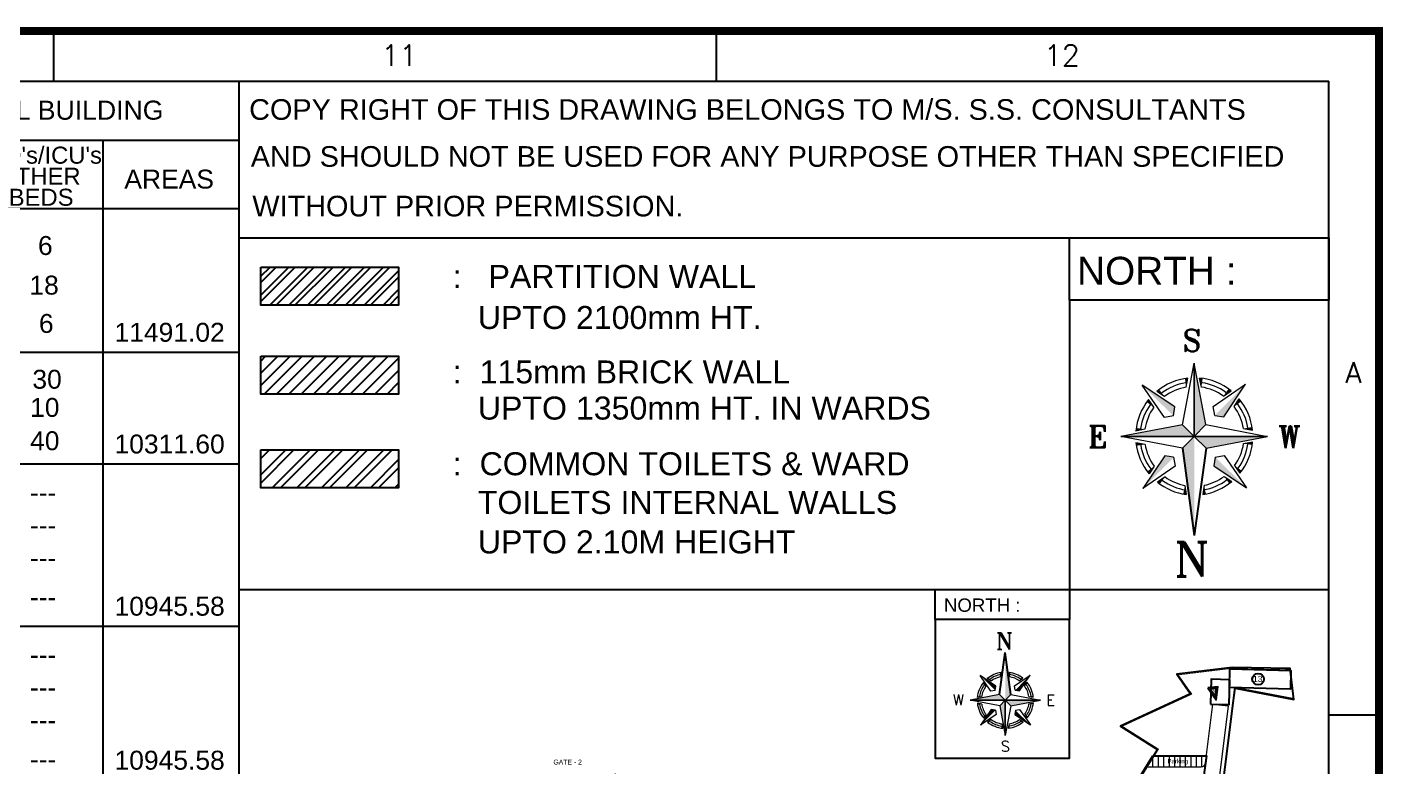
# Model space of a CAD drawing. Extents: x 7897917 to 8423973, y -6487334 to -6173396.
# Drawn here: x 8083119 to 8121168, y -6343182 to -6322426 of the extents above; entities that cross this region are included whole.
import ezdxf
from ezdxf.enums import TextEntityAlignment as Align

# ---------------------------------------------------------------- set-up
doc = ezdxf.new("R2010")
doc.units = 0
doc.header["$LTSCALE"] = 600
doc.header["$MEASUREMENT"] = 0
doc.linetypes.add('DASHED2', pattern=[0.375, 0.25, -0.125])
for name, color, linetype in [('Cal Hat', 8, 'CONTINUOUS'), ('Ele Proje.', 7, 'CONTINUOUS'), ('HATCH', 8, 'CONTINUOUS'), ('Parti Hat', 35, 'CONTINUOUS'), ('TITLE', 7, 'CONTINUOUS'), ('Toi. Wall Hat', 3, 'CONTINUOUS')]:
    doc.layers.add(name, color=color, linetype=linetype)
doc.styles.add('AR', font='arial.ttf')
doc.styles.add('ari', font='arial.ttf')
doc.styles.add('ARIAL', font='arial.ttf')
doc.styles.add('ROMANS', font='romans.shx')
doc.styles.add('RT', font='romant.shx')

# ---------------------------------------------------------------- blocks, each defined once
blk = doc.blocks.new('A$C66962185')
at = {"layer": 'TITLE', "color": 7}
for p, q in [((302.474, -140930.66), (302.474, -140928.365)), ((332.737, -140930.66), (332.737, -140928.365)), ((363, -140959.61), (360.704, -140959.61))]:
    blk.add_line(p, q, dxfattribs=at)
at = {"layer": 'TITLE'}
for p in [(2.142, -140930.66), (360.704, -141176.034)]:
    blk.add_line(p, (360.704, -140930.66), dxfattribs=at)
at = {"layer": 'TITLE', "color": 7, "const_width": 0.355}
blk.add_lwpolyline([(363, -140928.365), (363, -141178.329), (0, -141178.329), (0, -140928.365)], close=True, dxfattribs=at)
at = {"layer": 'TITLE', "color": 7, "style": 'ROMANS'}
for s, height, p in [('11', 0.9515, (318.251, -140929.478)), ('12', 0.9515, (348.514, -140929.478)), ('A', 0.952, (361.828, -140943.963))]:
    blk.add_text(s, height=height, dxfattribs=at).set_placement(p, align=Align.MIDDLE)
blk = doc.blocks.new('A$C67844AE1')
at = {"layer": 'TITLE', "color": 8, "lineweight": 0}
for p, q in [((-1828, -181, 6), (-2592, -6299, 6)), ((-2452, -1766, 6), (-2248, -134, 6)), ((-2248, -134, 6), (-1828, -181, 6)), ((-4257, -2131, 6), (-4097, -1872, 6)), ((-4097, -1872, 6), (-2572, -1872, 6)), ((-2428, -1571, 6), (-3911, -1571, 6)), ((-2428, -1571, 6), (-3911, -1571, 6))]:
    blk.add_line(p, q, dxfattribs=at)
at = {"layer": 'TITLE', "color": 8, "lineweight": 0, "extrusion": (7.26699e-09, 0.01286, 0.999917)}
for p, q in [((-3911, -1872, 10), (-3911, -1570, 6)), ((-3760, -1872, 6), (-3760, -1570, 2)), ((-3609, -1872, 6), (-3609, -1570, 2)), ((-3457, -1872, 6), (-3457, -1570, 2)), ((-3306, -1872, 6), (-3306, -1570, 2)), ((-3155, -1872, 6), (-3155, -1570, 2)), ((-3004, -1872, 6), (-3004, -1570, 2)), ((-2853, -1872, 6), (-2853, -1570, 2)), ((-2702, -1872, 6), (-2702, -1570, 2)), ((-2551, -1870, 6), (-2551, -1570, 2))]:
    blk.add_line(p, q, dxfattribs=at)
at = {"layer": 'TITLE', "color": 10, "const_width": 13.9}
for points in [[(-2043, -2995), (-1682, -96), (-1631, 311), (0, 0), (-99, 852), (-1711, 885), (-3249, 698), (-2868, 153), (-4812, -743), (-3788, -1388), (-4568, -2652)], [(-2070, -2992), (-1709, -92), (-1654, 343), (-31, 34), (-123, 825), (-1710, 858), (-3200, 676), (-2827, 142), (-4755, -747), (-3751, -1380), (-4545, -2667)]]:
    blk.add_lwpolyline(points, dxfattribs=at)
at = {"layer": 'TITLE', "color": 10}
blk.add_lwpolyline([(-2043, -2995), (-1682, -96), (-1631, 311), (0, 0), (-99, 852), (-1711, 885), (-3249, 698), (-2868, 153), (-4812, -743), (-3788, -1388), (-4568, -2652)], dxfattribs=at)
at = {"layer": 'TITLE', "color": 8, "linetype": 'DASHED2', "lineweight": 0, "ltscale": 6, "const_width": 15.1, "elevation": 6, "flags": 128}
blk.add_lwpolyline([(-2004, -7493), (-2222, -4307), (-2175, -3938), (-1643, 323), (-32, 25), (-85, 841), (-1707, 882), (-3265, 690), (-2836, 167), (-4833, -751), (-3799, -1390), (-5143, -3563), (-6085, -4451), (-6650, -5438), (-9382, -5113, 0.243248), (-10378, -5545), (-11867, -5545, 0.166319), (-12338, -5051), (-18845, -2062), (-19041, -2458), (-19481, -2223), (-21509, -5575), (-24942, -3314), (-24624, -9224), (-22946, -9140), (-23514, -12602), (-28454, -12602), (-28454, -16217), (-26958, -16299), (-26950, -16422), (-26111, -16503), (-26288, -19309), (-26449, -20494), (-25847, -25817), (-24849, -25610), (-23343, -24528), (-20742, -22960), (-17631, -22415), (-17310, -20933), (-17441, -20077), (-17018, -18600), (-13198, -17982), (-13198, -17982), (-13198, -17982), (-13198, -17982), (-4912, -18134), (-4912, -18134), (-4912, -18134), (-4912, -18134), (-4912, -18134), (-4912, -18134), (-4912, -18134), (-4912, -18134), (-4912, -18134), (-3079, -17381), (-3382, -16842), (-2832, -15708), (-2188, -14381), (-2077, -13895), (-1842, -10425)], format="xyb", close=True, dxfattribs=at)
at = {"layer": 'TITLE', "color": 8, "ltscale": 5, "elevation": 6}
for points in [[(-1774, 845), (-81, 803), (-94, 285), (-1787, 327)], [(-2317, -133), (-1799, -145), (-1781, 545), (-2300, 558)]]:
    blk.add_lwpolyline(points, close=True, dxfattribs=at)
at = {"layer": 'TITLE', "color": 8}
for points in [[(-2391, 315), (-2159, -15), (-2114, 349)], [(-2337, 291), (-2180, 66), (-2148, 314)]]:
    blk.add_lwpolyline(points, close=True, dxfattribs=at)
at = {"layer": 'TITLE', "color": 8, "const_width": 13.9}
for points in [[(-2289, 270), (-2198, 140), (-2180, 283)], [(-2235, 246), (-2218, 221), (-2215, 248)]]:
    blk.add_lwpolyline(points, close=True, dxfattribs=at)
at = {"layer": 'TITLE', "color": 8, "elevation": 6}
blk.add_lwpolyline([(-3911, -1571), (-2428, -1571), (-2982, -5575), (-6650, -5575), (-6650, -5438), (-6085, -4451), (-5143, -3563), (-3911, -1571)], dxfattribs=at)
at = {"layer": 'TITLE', "color": 8, "lineweight": 0, "elevation": 6}
blk.add_lwpolyline([(-4097, -1872), (-3911, -1872), (-3911, -1570), (-4097, -1872)], dxfattribs=at)
at = {"layer": 'TITLE', "color": 8}
blk.add_circle((-993, 560), 161, dxfattribs=at)
at = {"layer": 'TITLE', "color": 8, "lineweight": 0}
blk.add_arc((-2572, -1751, 6), 121, 270.021, 352.875, dxfattribs=at)
at = {"layer": 'TITLE', "color": 8, "style": 'ari'}
blk.add_text('13', height=170.1, dxfattribs=at).set_placement((-1136, 481))
at = {"layer": 'TITLE', "color": 8, "lineweight": 50, "style": 'ARIAL'}
blk.add_text('GATE - 2', height=136, dxfattribs=at).set_placement((-20160, -1742, 17), align=Align.MIDDLE_CENTER)
at = {"layer": 'TITLE', "color": 8, "linetype": 'Continuous', "style": 'AR'}
blk.add_text('Parking', height=120.9, dxfattribs=at).set_placement((-3223, -1715, 3), align=Align.MIDDLE_CENTER)
blk = doc.blocks.new('A$C4A7C6C7E')
at = {"layer": 'TITLE', "color": 8, "lineweight": 5}
for p, q in [((-4207, 4144), (0, 26095)), ((0, 26095), (0, 0)), ((0, 0), (0, 26095)), ((4144, 4207), (0, 26095)), ((-2825, 17519), (-2234, 20757)), ((2559, 17560), (1919, 20788)), ((-6941, 10518), (-18592, 18312)), ((-10622, 6781), (-18592, 18312)), ((-10607, 14226), (-13343, 16056)), ((6781, 10622), (18312, 18592)), ((10390, 14385), (13098, 16257)), ((10518, 6941), (18312, 18592)), ((-14385, 10390), (-16257, 13098)), ((-7437, 7325), (-6941, 10518)), ((7325, 7437), (6781, 10622)), ((14226, 10607), (16056, 13343)), ((-7437, 7325), (-10622, 6781)), ((7325, 7437), (10518, 6941)), ((-4207, 4144), (-26095, 0)), ((0, 0), (-26095, 0)), ((-26095, 0), (0, 0)), ((-4144, -4207), (-26095, 0)), ((-17560, 2559), (-20788, 1919)), ((-4207, 4144), (0, 0)), ((0, 0), (-4207, 4144)), ((0, 0), (-4144, -4207)), ((-4144, -4207), (0, 0)), ((0, 0), (4144, 4207)), ((4144, 4207), (0, 0)), ((0, 0), (4207, -4144)), ((4207, -4144), (0, 0)), ((0, 0), (0, -26095)), ((0, -26095), (0, 0)), ((17394, 3514), (20646, 3095)), ((17394, 3514), (20646, 3095)), ((-17519, -2825), (-20757, -2234)), ((-4144, -4207), (0, -26095)), ((4207, -4144), (0, -26095)), ((17433, -3312), (20680, -2857)), ((17433, -3312), (20680, -2857)), ((17434, -3310), (20680, -2857)), ((-10518, -6941), (-18312, -18592)), ((-7325, -7437), (-10518, -6941)), ((-7325, -7437), (-6781, -10622)), ((7437, -7325), (6941, -10518)), ((7437, -7325), (10622, -6781)), ((10622, -6781), (18592, -18312)), ((-6781, -10622), (-18312, -18592)), ((-14226, -10607), (-16056, -13343)), ((-10390, -14385), (-13098, -16257)), ((6941, -10518), (18592, -18312)), ((10607, -14226), (13343, -16056)), ((14385, -10390), (16257, -13098)), ((-2559, -17560), (-1919, -20788)), ((2825, -17519), (2234, -20757))]:
    blk.add_line(p, q, dxfattribs=at)
at = {"layer": 'TITLE', "color": 5}
for p in [(4144, 4207), (4207, -4144)]:
    blk.add_line(p, (35289, 0), dxfattribs=at)
at = {"layer": 'TITLE', "color": 8, "lineweight": 5}
for radius, start, end in [(20877, 96.14269, 129.72625), (20877, 51.14269, 84.72625), (19311, 99.1612, 126.70773), (17745, 99.1612, 126.70773), (17745, 54.16121, 81.70773), (19311, 54.16121, 81.70773), (20877, 141.14269, 174.72625), (19311, 144.16121, 171.70773), (17745, 144.16121, 171.70773), (17745, 11.42181, 36.70773), (19311, 9.85136, 36.70773), (20877, 8.52692, 39.72625), (20877, 186.14269, 219.72625), (19311, 189.1612, 216.70773), (17745, 189.1612, 216.70773), (17745, 324.16121, 349.24868), (19311, 324.16121, 350.81434), (20877, 321.14269, 352.1348), (17745, 234.16121, 261.70773), (17745, 279.1612, 306.70773), (20877, 231.14269, 264.72625), (19311, 234.16121, 261.70773), (20877, 276.14269, 309.72625), (19311, 279.1612, 306.70773)]:
    blk.add_arc((0, 0), radius, start, end, dxfattribs=at)
for points in [[(0, 26095), (4144, 4207), (0, 0)], [(-3324, 20610), (-2234, 20757), (-2825, 17519)], [(3011, 20658), (1919, 20788), (2559, 17560)], [(-18592, 18312), (-6941, 10518), (-7437, 7325)], [(-13343, 16056), (-12479, 16737), (-10607, 14226)], [(18312, 18592), (10518, 6941), (7325, 7437)], [(13098, 16257), (12223, 16924), (10390, 14385)], [(-16257, 13098), (-16924, 12223), (-14385, 10390)], [(16056, 13343), (16737, 12479), (14226, 10607)], [(-26095, 0), (-4207, 4144), (0, 0)], [(-20658, 3011), (-20788, 1919), (-17560, 2559)], [(0, -26095), (-4144, -4207), (0, 0)], [(20646, 3095), (20457, 4167), (17394, 3514)], [(-20610, -3324), (-20757, -2234), (-17519, -2825)], [(20680, -2857), (20503, -3930), (17433, -3312)], [(-18312, -18592), (-10518, -6941), (-7325, -7437)], [(18592, -18312), (6941, -10518), (7437, -7325)], [(-16056, -13343), (-16737, -12479), (-14226, -10607)], [(-13098, -16257), (-12223, -16924), (-10390, -14385)], [(13343, -16056), (12479, -16737), (10607, -14226)], [(16257, -13098), (16924, -12223), (14385, -10390)], [(-3011, -20658), (-1919, -20788), (-2559, -17560)], [(3324, -20610), (2234, -20757), (2825, -17519)]]:
    blk.add_solid(points, dxfattribs=at)
at = {"layer": 'TITLE', "color": 5}
blk.add_solid([(35289, 0), (4207, -4144), (0, 0)], dxfattribs=at)
blk = doc.blocks.new('A$C305E440D')
at = {"layer": 'TITLE'}
blk.add_line((-25214, 0), (0, 0), dxfattribs=at)
at = {"layer": 'TITLE', "ltscale": 0.005}
for p, q in [((-25213, -43916), (-25214, 0)), ((-25214, 0), (0, 0)), ((0, 0), (1, -43916)), ((-25214, -1885, 0), (-1, -1885, 0)), ((-20756, -1885), (-20755, -42274, 0)), ((-12017, -1927), (-12016, -43916, 0)), ((-8263, -1927), (-8262, -43916, 0)), ((-4351, -1927), (-4350, -43916, 0)), ((-25214, -4067, 0), (-1, -4067, 0)), ((-25213, -8656, 0), (0, -8656)), ((-25213, -12226, 0), (0, -12226)), ((-25213, -17409, 0), (0, -17409)), ((-25213, -22331, 0), (0, -22331)), ((-25213, -28310, 0), (1, -28310)), ((-25213, -42274, 0), (1, -42274, 0)), ((1, -43916), (-25213, -43916))]:
    blk.add_line(p, q, dxfattribs=at)
at = {"layer": 'TITLE', "color": 2, "style": 'ari', "width": 1}
blk.add_text('FLOOR WISE FACILITIES IN  HOSPITAL BUILDING', height=608.86, dxfattribs=at).set_placement((-12476, -1228, 0), align=Align.CENTER)
at = {"layer": 'TITLE', "color": 6, "style": 'ari'}
for s, height, p in [("PO's/ICU's", 544.4, (-8047, -2633)), ('ROOMS', 604.9, (-17497, -3724)), ('BEDS', 544.4, (-7355, -3978)), ('---', 604.9, (-10639, -5561, 0)), ('---', 604.9, (-10638, -6863, 0)), ('---', 604.9, (-10586, -8166, 0)), ('1st. Floor', 604.9, (-24755, -9834, 0)), ('30', 604.9, (-6600, -9825, 0)), ('---', 604.9, (-10586, -9827, 0)), ('---', 604.9, (-10586, -10699, 0)), ('---', 604.9, (-10586, -11765, 0)), ('90', 604.9, (-10556, -13611, 0)), ('---', 604.9, (-6679, -13446, 0)), ('2nd. Floor', 604.9, (-24755, -14688, 0)), ('30', 604.9, (-10556, -14738, 0)), ('---', 604.9, (-6679, -14489, 0)), ('30', 604.9, (-10508, -15779, 0)), ('---', 604.9, (-6679, -15532, 0)), ('---', 604.9, (-6679, -16782, 0)), ('3rd. Floor', 604.9, (-24755, -18587, 0)), ('---', 604.9, (-6679, -18629, 0)), ('---', 604.9, (-6679, -19672, 0)), ('---', 604.9, (-6679, -20715, 0)), ('90', 604.9, (-10545, -21671, 0)), ('---', 604.9, (-6679, -21964, 0)), ('4th. Floor', 604.9, (-24755, -23978, 0)), ('---', 604.9, (-6675, -23552, 0)), ('28', 604.9, (-6737, -24594, 0)), ('20', 604.9, (-6703, -25637, 0)), ('20', 604.9, (-6722, -26679, 0)), ('20', 604.9, (-6722, -27684, 0)), ('5th. Floor', 604.9, (-24755, -29488, 0)), ('POST OPERATIVE', 604.9, (-20299, -29452, 0)), ('SURGERY WARDS', 604.9, (-20299, -30509, 0)), ('---', 604.9, (-10560, -30207, 0)), ('POST OPERATIVE', 604.9, (-20299, -31989, 0)), ('E.N.T. & OPTHAL', 604.9, (-20299, -33036, 0)), ('---', 604.9, (-10560, -32522, 0)), ('S.I.C.U', 604.9, (-20299, -34534, 0)), ('---', 604.9, (-10560, -34412, 0)), ('STEP DOWN', 604.9, (-20299, -35720, 0)), ('---', 604.9, (-10560, -35643, 0)), ('POST - OPERATIVE', 604.9, (-20299, -36780, 0)), ('---', 604.9, (-10560, -36702, 0)), ('TRAUMA WARD', 604.9, (-20299, -37953, 0)), ('---', 604.9, (-10560, -37876, 0)), ("OT'S (12 No's)", 604.9, (-20299, -39104, 0)), ('PRE - OPERATIVES', 604.9, (-20299, -40212, 0)), ('---', 604.9, (-10560, -40115, 0)), ('RECOVERY WARDS', 604.9, (-20299, -41271, 0)), ('---', 604.9, (-10560, -41150, 0))]:
    blk.add_text(s, height=height, dxfattribs=at).set_placement(p)
at = {"layer": 'TITLE', "color": 6, "style": 'ari', "width": 1}
for s, height, p in [('OTHER', 544.4, (-7720, -3305)), ('FLOORS', 604.9, (-24756, -3724, 0)), ('BEDS', 604.9, (-11242, -3766)), ('G. Floor', 604.9, (-24756, -5329, 0)), ('EMERGENCY I.C.U.', 604.9, (-20316, -5577)), ('6 ', 604.9, (-6421, -5551)), ('EMERGENCY WARD', 604.9, (-20316, -6826)), ('18', 604.9, (-6695, -6817)), ('TRIAGE', 604.9, (-20316, -8016)), ('6', 605, (-6391, -8042)), ('CATH WARD', 604.9, (-20330, -9788, 0)), ('CATH LAB - I.C.U', 604.9, (-20330, -10826, 0)), ('10', 604.9, (-6672, -10725, 0)), ('40', 604.9, (-6672, -11791, 0)), ('DIALYSIS WARDS', 604.9, (-20330, -11892, 0)), ('ORTHOPEDICS', 604.9, (-20330, -13568, 0)), ('D.V.L ', 604.9, (-20330, -14695, 0)), ('T.B. / C.D.', 604.9, (-20330, -15898, 0)), ('WARDS', 604.9, (-20330, -16948, 0)), ('180', 604.9, (-10955, -16829, 0)), ('G. SURGERY', 604.9, (-20299, -18551, 0)), ('180', 604.9, (-11020, -18551, 0)), ('E.N.T', 604.9, (-20299, -19591, 0)), ('30', 604.9, (-10558, -19591, 0)), ('OPTHALMOLOGY', 604.9, (-20299, -20696, 0)), ('30', 604.9, (-10558, -20631, 0)), ('WARDS', 604.9, (-20330, -21671, 0)), ('G. MEDICINE', 604.9, (-20299, -23473, 0)), ('150', 604.9, (-11020, -23473, 0)), ('PAY ROOMS 14 Nos. ', 604.9, (-20299, -24513, 0)), ('---', 604.9, (-10558, -24513, 0)), ('M.I.C.U & I.C.U', 604.9, (-20299, -25618, 0)), ('---', 604.9, (-10558, -25554, 0)), ('I.C.C.U', 604.9, (-20330, -26594, 0)), ('---', 604.9, (-10547, -26594, 0)), ('R.I.C.U', 604.9, (-20330, -27598, 0)), ('---', 604.9, (-10547, -27598, 0)), ('20', 604.9, (-6848, -30155, 0)), ('20', 604.9, (-6848, -32517, 0)), ('20', 604.9, (-6848, -34407, 0)), ('20', 604.9, (-6848, -35638, 0)), ('20', 604.9, (-6848, -36697, 0)), ('20', 604.9, (-6848, -37871, 0)), ('10', 604.9, (-6848, -40110, 0)), ('10', 604.9, (-6848, -41145, 0))]:
    blk.add_text(s, height=height, dxfattribs=at).set_placement(p)
at = {"layer": 'TITLE', "style": 'ari', "width": 1}
blk.add_text('AREAS', height=604.9, dxfattribs=at).set_placement((-3660, -3429))
at = {"layer": 'TITLE', "color": 7, "style": 'ari'}
for s, p in [('11491.02', (-451, -8325)), ('10311.60', (-451, -11895)), ('11074.00', (-450, -37118))]:
    blk.add_text(s, height=604.9, dxfattribs=at).set_placement(p, align=Align.RIGHT)
at = {"layer": 'TITLE', "color": 7, "style": 'ari', "width": 1}
for p in [(-451, -17078), (-451, -22000), (-451, -27978)]:
    blk.add_text('10945.58', height=604.9, dxfattribs=at).set_placement(p, align=Align.RIGHT)
at = {"layer": 'TITLE', "color": 10, "style": 'ari'}
blk.add_text('GRAND TOTAL', height=604.9, dxfattribs=at).set_placement((-24621, -43351, 0))
at = {"layer": 'TITLE', "color": 10, "style": 'ari', "width": 1}
for s, p in [('810 Nos.', (-11848, -43431, 0)), ('338 Nos.', (-7973, -43463, 0))]:
    blk.add_text(s, height=604.9, dxfattribs=at).set_placement(p)
at = {"layer": 'TITLE', "color": 10, "style": 'ari'}
blk.add_text('65713.36', height=604.9, dxfattribs=at).set_placement((-450, -43585), align=Align.RIGHT)

msp = doc.modelspace()

# ---------------------------------------------------------------- hatches: boundary and pattern name
at = {"layer": 'HATCH'}
h = msp.add_hatch(dxfattribs=at)
h.set_pattern_fill('ANSI31', color=170, scale=76.689883, style=0)
h.set_pattern_definition([(45, (5293341.33, -2359291.3), (-172.173698, 172.173698), [])])
h.paths.add_polyline_path([(8093544.161, -6331659.514), (8089674.476, -6331659.514), (8089674.476, -6332726.137), (8093544.161, -6332726.137)])
at = {"layer": 'Parti Hat'}
h = msp.add_hatch(dxfattribs=at)
h.set_pattern_fill('ANSI32', color=256, scale=1000, style=0)
h.set_pattern_definition([(45, (-5355.58, 0), (-265.165043, 265.165043), []), (45, (-5178.8, 0), (-265.165043, 265.165043), [])])
h.paths.add_polyline_path([(8093544.161, -6329156.507), (8089674.476, -6329156.507), (8089674.476, -6330223.131), (8093544.161, -6330223.131)])
at = {"layer": 'Toi. Wall Hat'}
h = msp.add_hatch(dxfattribs=at)
h.set_pattern_fill('ANSI32', color=10, scale=51.126589, style=0)
h.set_pattern_definition([(45, (5293919.74, -2356740.4), (-344.347397, 344.347397), []), (45, (5294149.3, -2356740.4), (-344.347397, 344.347397), [])])
h.paths.add_polyline_path([(8093544.161, -6334285.212), (8089674.476, -6334285.212), (8089674.476, -6335351.836), (8093544.161, -6335351.836)])

# ---------------------------------------------------------------- linework, layer by layer
at = {"layer": 'Ele Proje.'}
for points in [[(8089674.476, -6329156.507), (8093544.161, -6329156.507), (8093544.161, -6330223.131), (8089674.476, -6330223.131)], [(8089674.476, -6331659.514), (8093544.161, -6331659.514), (8093544.161, -6332726.137), (8089674.476, -6332726.137)], [(8089674.476, -6334285.212), (8093544.161, -6334285.212), (8093544.161, -6335351.836), (8089674.476, -6335351.836)]]:
    msp.add_lwpolyline(points, close=True, dxfattribs=at)
at = {"layer": 'TITLE'}
for p, q in [((8089061.216, -6323945.109), (8089061.216, -6474706.886)), ((8089061.216, -6328336.987), (8119648.776, -6328336.987)), ((8089061.216, -6338201.383), (8119639.004, -6338201.383))]:
    msp.add_line(p, q, dxfattribs=at)
for points in [[(8119648.776, -6330091.146), (8112372.877, -6330091.146), (8112372.877, -6328336.987), (8119648.776, -6328336.987)], [(8119648.776, -6330091.146), (8112372.877, -6330091.146), (8112372.877, -6338201.388), (8119648.776, -6338201.388)], [(8112372.877, -6339043.384), (8108606.708, -6339043.384), (8108606.708, -6338201.388), (8112372.877, -6338201.388)], [(8112372.877, -6339043.384), (8108606.708, -6339043.384), (8108606.708, -6342936.298), (8112372.877, -6342936.298)]]:
    msp.add_lwpolyline(points, close=True, dxfattribs=at)

# ---------------------------------------------------------------- block references
at = {"layer": 'Cal Hat', "xscale": 0.8779987432062626, "yscale": 0.8779987432062626, "zscale": 0.8779987432062626}
msp.add_blockref('A$C305E440D', (8089061.577, -6323945.109), dxfattribs=at)
at = {"layer": 'TITLE'}
for name, p, xscale, yscale, zscale in [('A$C66962185', (7898025.611, 80266328.743), 614.4175770664588, 614.4175710082054, 614.4175728063115), ('A$C67844AE1', (8118670.283, -6341287.263), 1.010947171598673, 1.010947171598673, 1.010947171598673)]:
    msp.add_blockref(name, p, dxfattribs=dict(at, xscale=xscale, yscale=yscale, zscale=zscale))
at = {"layer": 'TITLE', "linetype": 'Continuous'}
for p, xscale, yscale, zscale, rotation in [((8115873.891, -6333910.636, -5.881), 0.07881487719714642, 0.07881487719714642, 0.07881487719714642, 270), ((8110571.988, -6341312.731, -2.823), 0.03783112205564976, 0.03783112205564976, 0.03783112205564976, 90)]:
    msp.add_blockref('A$C4A7C6C7E', p, dxfattribs=dict(at, xscale=xscale, yscale=yscale, zscale=zscale, rotation=rotation))

# ---------------------------------------------------------------- texts
at = {"layer": 'TITLE', "color": 7, "style": 'ARIAL'}
for s, height, p in [('COPY RIGHT OF THIS DRAWING BELONGS TO M/S. S.S. CONSULTANTS', 579.44181, (8089350.442, -6325026.688, 2.894)), ('AND SHOULD NOT BE USED FOR ANY PURPOSE OTHER THAN SPECIFIED', 579.44181, (8089396.284, -6326344.245, 2.894)), ('WITHOUT PRIOR PERMISSION.', 579.44181, (8089439.631, -6327737.648, 2.894)), ('NORTH :', 779.566, (8112583.491, -6329649.961, -6.535)), ('NORTH :', 374.1915, (8108849.419, -6338831.615, -3.137))]:
    msp.add_text(s, height=height, dxfattribs=at).set_placement(p)
at = {"layer": 'TITLE', "color": 7, "style": 'ARIAL', "width": 1}
for s, p in [(':   PARTITION WALL', (8095066.79, -6329743.372)), ('UPTO 2100mm HT.', (8095767.03, -6330895.768)), (':  115mm BRICK WALL', (8095066.79, -6332422.559)), ('UPTO 1350mm HT. IN WARDS', (8095767.03, -6333437.299)), (':  COMMON TOILETS & WARD', (8095066.79, -6334999.361)), ('TOILETS INTERNAL WALLS', (8095767.03, -6336084.576)), ('UPTO 2.10M HEIGHT', (8095767.03, -6337192.906))]:
    msp.add_text(s, height=645.20065, dxfattribs=at).set_placement(p)
at = {"layer": 'TITLE', "style": 'RT', "oblique": 0.0000001}
for s, height, p in [('S', 613.046, (8115548.166, -6331523.806, -5.881)), ('E', 613.046, (8112888.565, -6334223.846, -5.881)), ('E', 294.262, (8111724.694, -6341456.653, -2.823)), ('S', 294.262, (8110448.086, -6342752.671, -2.823))]:
    msp.add_text(s, height=height, dxfattribs=at).set_placement(p)
at = {"layer": 'TITLE', "style": 'RT', "oblique": 0.0000001, "width": 1}
for height, p in [(613.046, (8118229.385, -6334238.843, -5.881)), (294.262, (8109105.052, -6341449.454, -2.823))]:
    msp.add_text('W', height=height, dxfattribs=at).set_placement(p)
at = {"layer": 'TITLE', "color": 5, "style": 'RT', "oblique": 359.9999999}
for height, p in [(966.916, (8115311.285, -6337843.121, -5.881)), (464.119, (8110311.616, -6339889.259, -2.823))]:
    msp.add_text('N', height=height, dxfattribs=at).set_placement(p)

doc.saveas('drawing.dxf')
